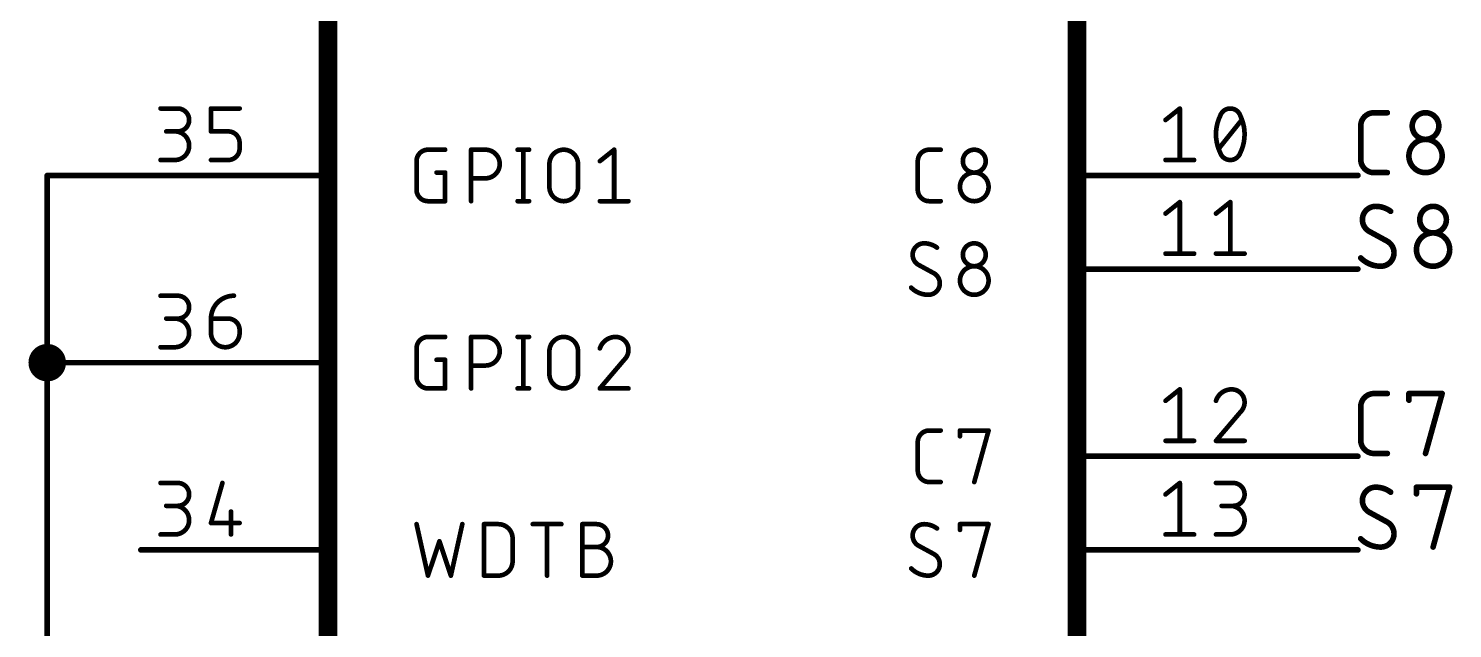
# Model space of a CAD drawing. Extents: x -75 to 101, y 0 to 115.
# Drawn here: x 60.45 to 99.09, y 58.83 to 75.11 of the extents above; entities that cross this region are included whole.
import ezdxf

# ---------------------------------------------------------------- set-up
doc = ezdxf.new("R2010")
doc.units = 0
for name, color, linetype in [('91', 122, 'CONTINUOUS'), ('94', 12, 'CONTINUOUS'), ('95', 251, 'CONTINUOUS')]:
    doc.layers.add(name, color=color, linetype=linetype)

msp = doc.modelspace()

# ---------------------------------------------------------------- linework, layer by layer
at = {"layer": '91', "const_width": 0.1524}
for points in [[(60.96, 66.04), (60.96, 71.12)], [(60.96, 71.12), (63.5, 71.12)], [(93.98, 71.12), (96.52, 71.12)], [(93.98, 68.58), (96.52, 68.58)], [(60.96, 55.88), (60.96, 66.04)], [(63.5, 66.04), (60.96, 66.04)], [(93.98, 63.5), (96.52, 63.5)], [(93.98, 60.96), (96.52, 60.96)]]:
    msp.add_lwpolyline(points, dxfattribs=at)
at = {"layer": '91'}
for points, const_width in [([(60.9981, 71.12, 1), (60.9219, 71.12)], 0.0762), ([(60.96, 71.1581, 1), (60.96, 71.0819)], 0.0762), ([(63.5, 71.0819, 1), (63.5, 71.1581)], 0.0762), ([(93.98, 71.1581, 1), (93.98, 71.0819)], 0.0762), ([(96.52, 71.0819, 1), (96.52, 71.1581)], 0.0762), ([(93.98, 68.6181, 1), (93.98, 68.5419)], 0.0762), ([(96.52, 68.5419, 1), (96.52, 68.6181)], 0.0762), ([(60.96, 65.786, 1), (60.96, 66.294, 1), (60.96, 65.786)], 0.508), ([(60.9981, 66.04, 1), (60.9219, 66.04)], 0.0762), ([(60.96, 66.0781, 1), (60.96, 66.0019)], 0.0762), ([(60.9219, 66.04, 1), (60.9981, 66.04)], 0.0762), ([(63.5, 66.0019, 1), (63.5, 66.0781)], 0.0762), ([(93.98, 63.5381, 1), (93.98, 63.4619)], 0.0762), ([(96.52, 63.4619, 1), (96.52, 63.5381)], 0.0762), ([(93.98, 60.9981, 1), (93.98, 60.9219)], 0.0762), ([(96.52, 60.9219, 1), (96.52, 60.9981)], 0.0762)]:
    msp.add_lwpolyline(points, format="xyb", dxfattribs=dict(at, const_width=const_width))
at = {"layer": '94'}
for points, const_width in [([(68.58, 7.62), (68.58, 104.14)], 0.508), ([(88.9, 104.14), (88.9, 7.62)], 0.508), ([(63.5, 71.12), (68.58, 71.12)], 0.1524), ([(93.98, 71.12), (88.9, 71.12)], 0.1524), ([(93.98, 68.58), (88.9, 68.58)], 0.1524), ([(63.5, 66.04), (68.58, 66.04)], 0.1524), ([(93.98, 63.5), (88.9, 63.5)], 0.1524), ([(63.5, 60.96), (68.58, 60.96)], 0.1524), ([(93.98, 60.96), (88.9, 60.96)], 0.1524)]:
    msp.add_lwpolyline(points, dxfattribs=dict(at, const_width=const_width))
at = {"layer": '94', "const_width": 0.0762}
for points in [[(63.5, 71.1581, 1), (63.5, 71.0819)], [(68.58, 71.0819, 1), (68.58, 71.1581)], [(88.9, 71.1581, 1), (88.9, 71.0819)], [(93.98, 71.0819, 1), (93.98, 71.1581)], [(88.9, 68.6181, 1), (88.9, 68.5419)], [(93.98, 68.5419, 1), (93.98, 68.6181)], [(63.5, 66.0781, 1), (63.5, 66.0019)], [(68.58, 66.0019, 1), (68.58, 66.0781)], [(88.9, 63.5381, 1), (88.9, 63.4619)], [(93.98, 63.4619, 1), (93.98, 63.5381)], [(63.5, 60.9981, 1), (63.5, 60.9219)], [(68.58, 60.9219, 1), (68.58, 60.9981)], [(88.9, 60.9981, 1), (88.9, 60.9219)], [(93.98, 60.9219, 1), (93.98, 60.9981)]]:
    msp.add_lwpolyline(points, format="xyb", dxfattribs=at)
at = {"layer": '95'}
for points, const_width in [([(64.0347, 72.9679, 1), (64.0347, 72.9044)], 0.0635), ([(64.5004, 72.9679, 1), (64.5004, 72.9044)], 0.0635), ([(64.5004, 72.3152, 1), (64.5004, 72.9361)], 0.127), ([(64.5004, 72.9044, 1), (64.5004, 72.9679)], 0.0635), ([(65.4353, 72.9361, 1), (65.3718, 72.9361)], 0.0635), ([(65.4036, 72.9679, 1), (65.4036, 72.9044)], 0.0635), ([(66.1797, 72.9044, 1), (66.1797, 72.9679)], 0.0635), ([(91.2805, 72.6504, 1), (91.3201, 72.6009)], 0.0635), ([(91.7201, 72.9361, 1), (91.6566, 72.9361)], 0.0635), ([(91.7082, 72.9113, 1), (91.6685, 72.9609)], 0.0635), ([(92.7856, 72.7421, 0.1139), (92.6692, 72.2376)], 0.127), ([(92.7555, 72.7524, 1), (92.8156, 72.7318)], 0.0635), ([(93.0572, 72.9361, 0.3205), (92.7856, 72.7421)], 0.127), ([(92.8141, 72.7282, 1), (92.757, 72.756)], 0.0635), ([(93.3288, 72.7421, 0.3205), (93.0572, 72.9361)], 0.127), ([(93.0572, 72.9678, 1), (93.0572, 72.9044)], 0.0635), ([(93.0572, 72.9044, 1), (93.0572, 72.9678)], 0.0635), ([(93.4453, 72.2376, 0.1139), (93.3288, 72.7421)], 0.127), ([(93.3574, 72.756, 1), (93.3003, 72.7282)], 0.0635), ([(93.2988, 72.7318, 1), (93.3589, 72.7524)], 0.0635), ([(93.3924, 72.6058, 1), (93.3429, 72.6455)], 0.0635), ([(96.9574, 72.8218, 0.4142), (96.5962, 72.4606)], 0.1524), ([(96.9574, 72.8599, 1), (96.9574, 72.7837)], 0.0762), ([(96.9574, 72.7837, 1), (96.9574, 72.8599)], 0.0762), ([(97.3187, 72.7837, 1), (97.3187, 72.8599)], 0.0762), ([(98.7155, 72.4606, 1), (97.9931, 72.4606)], 0.1524), ([(64.19, 72.347, 1), (64.19, 72.2835)], 0.0635), ([(64.4228, 71.5391, 1), (64.4228, 72.3152)], 0.127), ([(64.4228, 72.347, 1), (64.4228, 72.2835)], 0.0635), ([(64.5004, 72.347, 1), (64.5004, 72.2835)], 0.0635), ([(64.5004, 72.2835, 1), (64.5004, 72.347)], 0.0635), ([(65.3718, 72.3152, 1), (65.4353, 72.3152)], 0.0635), ([(65.4036, 72.347, 1), (65.4036, 72.2835)], 0.0635), ([(66.1797, 72.0048, 0.4142), (65.8693, 72.3152)], 0.127), ([(65.8693, 72.347, 1), (65.8693, 72.2835)], 0.0635), ([(65.8693, 72.2835, 1), (65.8693, 72.347)], 0.0635), ([(92.7009, 72.2376, 1), (92.6374, 72.2376)], 0.0635), ([(92.6374, 72.2376, 1), (92.7009, 72.2376)], 0.0635), ([(92.6692, 72.2376, 0.1139), (92.7856, 71.7331)], 0.127), ([(93.3288, 71.7331, 0.1139), (93.4453, 72.2376)], 0.127), ([(93.477, 72.2376, 1), (93.4135, 72.2376)], 0.0635), ([(93.4135, 72.2376, 1), (93.477, 72.2376)], 0.0635), ([(96.6343, 72.4606, 1), (96.5581, 72.4606)], 0.0762), ([(96.5581, 72.4606, 1), (96.6343, 72.4606)], 0.0762), ([(97.9931, 72.4606, 1), (98.7156, 72.4606)], 0.1524), ([(98.0312, 72.4606, 1), (97.955, 72.4606)], 0.0762), ([(97.955, 72.4606, 1), (98.0312, 72.4606)], 0.0762), ([(98.6774, 72.4606, 1), (98.7536, 72.4606)], 0.0762), ([(98.7537, 72.4606, 1), (98.6775, 72.4606)], 0.0762), ([(65.8693, 71.5391, 0.4142), (66.1797, 71.8495)], 0.127), ([(66.2114, 72.0048, 1), (66.1479, 72.0048)], 0.0635), ([(66.1479, 72.0048, 1), (66.2114, 72.0048)], 0.0635), ([(66.2114, 71.8495, 1), (66.1479, 71.8495)], 0.0635), ([(66.1479, 71.8495, 1), (66.2114, 71.8495)], 0.0635), ([(71.2907, 71.8185, 0.4142), (70.9803, 71.5081)], 0.127), ([(71.2907, 71.8503, 1), (71.2907, 71.7867)], 0.0635), ([(71.2907, 71.7868, 1), (71.2907, 71.8502)], 0.0635), ([(71.7564, 71.7867, 1), (71.7564, 71.8503)], 0.0635), ([(72.4609, 71.8503, 1), (72.4609, 71.7867)], 0.0635), ([(72.4926, 71.8185, 1), (72.4291, 71.8185)], 0.0635), ([(72.849, 71.8503, 1), (72.849, 71.7867)], 0.0635), ([(72.849, 71.0424, 1), (72.849, 71.8185)], 0.127), ([(72.849, 71.7867, 1), (72.849, 71.8503)], 0.0635), ([(73.7227, 71.8503, 1), (73.7227, 71.7867)], 0.0635), ([(73.9097, 71.8185, 1), (73.8462, 71.8185)], 0.0635), ([(74.0331, 71.7867, 1), (74.0331, 71.8503)], 0.0635), ([(75.3611, 71.4304, 1), (74.5849, 71.4304)], 0.127), ([(76.3736, 71.8185, 1), (76.3101, 71.8185)], 0.0635), ([(76.3617, 71.7937, 1), (76.322, 71.8433)], 0.0635), ([(84.8893, 71.8185, 0.4142), (84.5789, 71.5081)], 0.127), ([(84.8893, 71.8503, 1), (84.8893, 71.7867)], 0.0635), ([(84.8893, 71.7868, 1), (84.8893, 71.8502)], 0.0635), ([(85.1998, 71.7867, 1), (85.1998, 71.8503)], 0.0635), ([(86.4221, 71.5081, 1), (85.8012, 71.5081)], 0.127), ([(92.722, 71.8694, 1), (92.7716, 71.8297)], 0.0635), ([(98.8059, 71.6478, 1), (97.9028, 71.6478)], 0.1524), ([(64.0347, 71.5709, 1), (64.0347, 71.5074)], 0.0635), ([(64.4228, 71.5709, 1), (64.4228, 71.5074)], 0.0635), ([(64.4228, 71.5074, 1), (64.4228, 71.5709)], 0.0635), ([(65.4036, 71.5709, 1), (65.4036, 71.5074)], 0.0635), ([(65.8693, 71.5709, 1), (65.8693, 71.5074)], 0.0635), ([(65.8693, 71.5074, 1), (65.8693, 71.5709)], 0.0635), ([(71.0121, 71.5081, 1), (70.9485, 71.5081)], 0.0635), ([(70.9485, 71.5081, 1), (71.0121, 71.5081)], 0.0635), ([(74.6167, 71.4304, 1), (74.5532, 71.4304)], 0.0635), ([(75.3928, 71.4304, 1), (75.3293, 71.4304)], 0.0635), ([(75.934, 71.5328, 1), (75.9736, 71.4833)], 0.0635), ([(84.6106, 71.5081, 1), (84.5471, 71.5081)], 0.0635), ([(84.5471, 71.5081, 1), (84.6106, 71.5081)], 0.0635), ([(85.8012, 71.5081, 1), (86.4221, 71.5081)], 0.127), ([(85.8329, 71.5081, 1), (85.7694, 71.5081)], 0.0635), ([(85.7695, 71.5081, 1), (85.833, 71.5081)], 0.0635), ([(86.4538, 71.5081, 1), (86.3903, 71.5081)], 0.0635), ([(86.3903, 71.5081, 1), (86.4538, 71.5081)], 0.0635), ([(91.3003, 71.5709, 1), (91.3003, 71.5074)], 0.0635), ([(91.6566, 71.5391, 1), (91.7201, 71.5391)], 0.0635), ([(92.0764, 71.5074, 1), (92.0764, 71.5709)], 0.0635), ([(92.8156, 71.7434, 1), (92.7555, 71.7228)], 0.0635), ([(92.7856, 71.7331, 0.3205), (93.0572, 71.5391)], 0.127), ([(92.757, 71.7192, 1), (92.8141, 71.747)], 0.0635), ([(93.0572, 71.5391, 0.3205), (93.3288, 71.7331)], 0.127), ([(93.0572, 71.5708, 1), (93.0572, 71.5074)], 0.0635), ([(93.0572, 71.5074, 1), (93.0572, 71.5708)], 0.0635), ([(93.3003, 71.747, 1), (93.3574, 71.7192)], 0.0635), ([(93.3589, 71.7228, 1), (93.2988, 71.7434)], 0.0635), ([(96.5962, 71.5574, 0.4142), (96.9574, 71.1962)], 0.1524), ([(96.6343, 71.5574, 1), (96.5581, 71.5574)], 0.0762), ([(96.5581, 71.5574, 1), (96.6343, 71.5574)], 0.0762), ([(97.9027, 71.6478, 1), (98.8059, 71.6478)], 0.1524), ([(97.9408, 71.6478, 1), (97.8646, 71.6478)], 0.0762), ([(97.8647, 71.6478, 1), (97.9409, 71.6478)], 0.0762), ([(98.844, 71.6478, 1), (98.7678, 71.6478)], 0.0762), ([(98.7678, 71.6478, 1), (98.844, 71.6478)], 0.0762), ([(71.5236, 71.2294, 1), (71.5236, 71.1659)], 0.0635), ([(71.7882, 71.1976, 1), (71.7247, 71.1976)], 0.0635), ([(71.7564, 71.1659, 1), (71.7564, 71.2294)], 0.0635), ([(72.4609, 71.0741, 1), (72.4609, 71.0106)], 0.0635), ([(72.849, 71.0741, 1), (72.849, 71.0106)], 0.0635), ([(72.849, 71.0106, 1), (72.849, 71.0741)], 0.0635), ([(74.5532, 71.4304, 1), (74.6167, 71.4304)], 0.0635), ([(75.3293, 71.4304, 1), (75.3928, 71.4304)], 0.0635), ([(86.4997, 70.8096, 1), (85.7236, 70.8096)], 0.127), ([(96.9574, 71.2343, 1), (96.9574, 71.1581)], 0.0762), ([(96.9574, 71.1581, 1), (96.9574, 71.2343)], 0.0762), ([(97.3187, 71.1581, 1), (97.3187, 71.2343)], 0.0762), ([(71.0121, 70.7319, 1), (70.9485, 70.7319)], 0.0635), ([(70.9485, 70.7319, 1), (71.0121, 70.7319)], 0.0635), ([(70.9803, 70.7319, 0.4142), (71.2907, 70.4215)], 0.127), ([(74.5849, 70.8096, 1), (75.3611, 70.8096)], 0.127), ([(74.6167, 70.8096, 1), (74.5532, 70.8096)], 0.0635), ([(74.5532, 70.8096, 1), (74.6167, 70.8096)], 0.0635), ([(75.3928, 70.8096, 1), (75.3293, 70.8096)], 0.0635), ([(75.3293, 70.8096, 1), (75.3928, 70.8096)], 0.0635), ([(84.6106, 70.7319, 1), (84.5471, 70.7319)], 0.0635), ([(84.5471, 70.7319, 1), (84.6106, 70.7319)], 0.0635), ([(84.5789, 70.7319, 0.4142), (84.8893, 70.4215)], 0.127), ([(85.7553, 70.8096, 1), (85.6918, 70.8096)], 0.0635), ([(85.6918, 70.8096, 1), (85.7553, 70.8096)], 0.0635), ([(85.7236, 70.8096, 1), (86.4997, 70.8096)], 0.127), ([(86.4679, 70.8096, 1), (86.5314, 70.8096)], 0.0635), ([(86.5315, 70.8096, 1), (86.468, 70.8096)], 0.0635), ([(71.2907, 70.4533, 1), (71.2907, 70.3898)], 0.0635), ([(71.2907, 70.3898, 1), (71.2907, 70.4533)], 0.0635), ([(71.7247, 70.4215, 1), (71.7882, 70.4215)], 0.0635), ([(71.7564, 70.3898, 1), (71.7564, 70.4533)], 0.0635), ([(72.4291, 70.4215, 1), (72.4926, 70.4215)], 0.0635), ([(73.7227, 70.4533, 1), (73.7227, 70.3898)], 0.0635), ([(73.8462, 70.4215, 1), (73.9097, 70.4215)], 0.0635), ([(74.0331, 70.3898, 1), (74.0331, 70.4533)], 0.0635), ([(75.9538, 70.4533, 1), (75.9538, 70.3898)], 0.0635), ([(76.3101, 70.4215, 1), (76.3736, 70.4215)], 0.0635), ([(76.7299, 70.3898, 1), (76.7299, 70.4533)], 0.0635), ([(84.8893, 70.4533, 1), (84.8893, 70.3898)], 0.0635), ([(84.8893, 70.3898, 1), (84.8893, 70.4533)], 0.0635), ([(85.1998, 70.3898, 1), (85.1998, 70.4533)], 0.0635), ([(91.7201, 70.3961, 1), (91.6566, 70.3961)], 0.0635), ([(91.7082, 70.3713, 1), (91.6685, 70.4209)], 0.0635), ([(93.089, 70.3961, 1), (93.0255, 70.3961)], 0.0635), ([(93.077, 70.3713, 1), (93.0374, 70.4209)], 0.0635), ([(97.0026, 70.2818, 0.4142), (96.6414, 69.9206)], 0.1524), ([(97.409, 70.1463, 0.1623), (97.0026, 70.2818)], 0.1524), ([(97.0026, 70.3199, 1), (97.0026, 70.2437)], 0.0762), ([(97.0026, 70.2437, 1), (97.0026, 70.3199)], 0.0762), ([(98.92, 69.9206, 1), (98.1975, 69.9206)], 0.1524), ([(91.2805, 70.1104, 1), (91.3201, 70.0609)], 0.0635), ([(92.6493, 70.1104, 1), (92.689, 70.0609)], 0.0635), ([(96.6414, 69.9206, 0.2656), (96.822, 69.6045)], 0.1524), ([(96.6795, 69.9206, 1), (96.6033, 69.9206)], 0.0762), ([(96.6033, 69.9206, 1), (96.6795, 69.9206)], 0.0762), ([(97.3861, 70.1159, 1), (97.4319, 70.1768)], 0.0762), ([(98.1975, 69.9206, 1), (98.92, 69.9206)], 0.1524), ([(98.2356, 69.9206, 1), (98.1594, 69.9206)], 0.0762), ([(98.1594, 69.9206, 1), (98.2356, 69.9206)], 0.0762), ([(98.9581, 69.9206, 1), (98.8819, 69.9206)], 0.0762), ([(98.8819, 69.9206, 1), (98.9581, 69.9206)], 0.0762), ([(96.8402, 69.6379, 1), (96.8037, 69.571)], 0.0762), ([(96.8026, 69.5716, 1), (96.8413, 69.6373)], 0.0762), ([(99.0103, 69.1078, 1), (98.1072, 69.1078)], 0.1524), ([(84.7496, 69.2785, 0.4142), (84.4392, 68.9681)], 0.127), ([(85.0989, 69.1621, 0.1623), (84.7496, 69.2785)], 0.127), ([(84.7496, 69.3102, 1), (84.7496, 69.2468)], 0.0635), ([(84.7496, 69.2467, 1), (84.7496, 69.3102)], 0.0635), ([(85.0798, 69.1367, 1), (85.1179, 69.1875)], 0.0635), ([(86.4221, 68.9681, 1), (85.8012, 68.9681)], 0.127), ([(97.338, 69.3664, 1), (97.2993, 69.3007)], 0.0762), ([(97.4993, 69.0174, 0.2656), (97.3187, 69.3335)], 0.1524), ([(97.3004, 69.3001, 1), (97.3369, 69.367)], 0.0762), ([(98.1072, 69.1078, 1), (99.0103, 69.1078)], 0.1524), ([(98.1453, 69.1078, 1), (98.0691, 69.1078)], 0.0762), ([(99.0484, 69.1078, 1), (98.9722, 69.1078)], 0.0762), ([(84.4709, 68.9681, 1), (84.4074, 68.9681)], 0.0635), ([(84.4074, 68.9681, 1), (84.4709, 68.9681)], 0.0635), ([(84.4392, 68.9681, 0.2656), (84.5944, 68.6964)], 0.127), ([(85.8012, 68.9681, 1), (86.4221, 68.9681)], 0.127), ([(85.8329, 68.9681, 1), (85.7694, 68.9681)], 0.0635), ([(85.7695, 68.9681, 1), (85.833, 68.9681)], 0.0635), ([(86.4538, 68.9681, 1), (86.3903, 68.9681)], 0.0635), ([(86.3903, 68.9681, 1), (86.4538, 68.9681)], 0.0635), ([(91.3003, 69.0309, 1), (91.3003, 68.9673)], 0.0635), ([(91.6566, 68.9991, 1), (91.7201, 68.9991)], 0.0635), ([(92.0764, 68.9673, 1), (92.0764, 69.0309)], 0.0635), ([(92.6692, 69.0309, 1), (92.6692, 68.9673)], 0.0635), ([(93.0255, 68.9991, 1), (93.089, 68.9991)], 0.0635), ([(93.4453, 68.9673, 1), (93.4453, 69.0309)], 0.0635), ([(96.5962, 68.882, 0.2), (97.1381, 68.6562)], 0.1524), ([(96.6233, 68.9088, 1), (96.5691, 68.8551)], 0.0762), ([(97.1381, 68.6562, 0.4142), (97.4993, 69.0174)], 0.1524), ([(97.5374, 69.0174, 1), (97.4612, 69.0174)], 0.0762), ([(97.4612, 69.0174, 1), (97.5374, 69.0174)], 0.0762), ([(98.0691, 69.1078, 1), (98.1453, 69.1078)], 0.0762), ([(98.9722, 69.1078, 1), (99.0484, 69.1078)], 0.0762), ([(84.6096, 68.7243, 1), (84.5792, 68.6685)], 0.0635), ([(84.5783, 68.6691, 1), (84.6105, 68.7238)], 0.0635), ([(85.0374, 68.4909, 1), (85.0051, 68.4362)], 0.0635), ([(85.1765, 68.1919, 0.2656), (85.0213, 68.4636)], 0.127), ([(85.006, 68.4357, 1), (85.0365, 68.4915)], 0.0635), ([(86.4997, 68.2696, 1), (85.7236, 68.2696)], 0.127), ([(97.1381, 68.6943, 1), (97.1381, 68.6181)], 0.0762), ([(97.1381, 68.6181, 1), (97.1381, 68.6943)], 0.0762), ([(84.4004, 68.0755, 0.2), (84.866, 67.8815)], 0.127), ([(84.4229, 68.0979, 1), (84.3778, 68.0532)], 0.0635), ([(84.866, 67.8815, 0.4142), (85.1765, 68.1919)], 0.127), ([(85.2082, 68.1919, 1), (85.1447, 68.1919)], 0.0635), ([(85.1447, 68.1919, 1), (85.2082, 68.1919)], 0.0635), ([(85.7553, 68.2696, 1), (85.6918, 68.2696)], 0.0635), ([(85.6918, 68.2696, 1), (85.7553, 68.2696)], 0.0635), ([(85.7236, 68.2696, 1), (86.4997, 68.2696)], 0.127), ([(86.4679, 68.2696, 1), (86.5314, 68.2696)], 0.0635), ([(86.5315, 68.2696, 1), (86.468, 68.2696)], 0.0635), ([(64.0347, 67.8879, 1), (64.0347, 67.8243)], 0.0635), ([(64.5004, 67.8879, 1), (64.5004, 67.8243)], 0.0635), ([(64.5004, 67.2352, 1), (64.5004, 67.8561)], 0.127), ([(64.5004, 67.8243, 1), (64.5004, 67.8879)], 0.0635), ([(66.0245, 67.8561, 0.4142), (65.4036, 67.2352)], 0.127), ([(66.0245, 67.8244, 1), (66.0245, 67.8878)], 0.0635), ([(84.866, 67.9133, 1), (84.866, 67.8498)], 0.0635), ([(84.866, 67.8498, 1), (84.866, 67.9132)], 0.0635), ([(64.19, 67.267, 1), (64.19, 67.2035)], 0.0635), ([(64.4228, 66.4591, 1), (64.4228, 67.2352)], 0.127), ([(64.4228, 67.267, 1), (64.4228, 67.2035)], 0.0635), ([(64.5004, 67.267, 1), (64.5004, 67.2035)], 0.0635), ([(64.5004, 67.2035, 1), (64.5004, 67.267)], 0.0635), ([(65.4353, 67.2352, 1), (65.3718, 67.2352)], 0.0635), ([(65.3718, 67.2352, 1), (65.4353, 67.2352)], 0.0635), ([(65.4036, 67.267, 1), (65.4036, 67.2035)], 0.0635), ([(66.1797, 66.9248, 0.4142), (65.8693, 67.2352)], 0.127), ([(65.8693, 67.267, 1), (65.8693, 67.2035)], 0.0635), ([(65.8693, 67.2035, 1), (65.8693, 67.267)], 0.0635), ([(65.4353, 66.8472, 1), (65.3718, 66.8472)], 0.0635), ([(65.3718, 66.8472, 1), (65.4353, 66.8472)], 0.0635), ([(65.4036, 66.8472, 1), (66.1797, 66.8472)], 0.127), ([(66.2114, 66.9248, 1), (66.1479, 66.9248)], 0.0635), ([(66.1479, 66.9248, 1), (66.2114, 66.9248)], 0.0635), ([(66.2114, 66.8472, 1), (66.1479, 66.8472)], 0.0635), ([(66.1479, 66.8472, 1), (66.2114, 66.8472)], 0.0635), ([(64.0347, 66.4909, 1), (64.0347, 66.4274)], 0.0635), ([(64.4228, 66.4909, 1), (64.4228, 66.4274)], 0.0635), ([(64.4228, 66.4274, 1), (64.4228, 66.4909)], 0.0635), ([(71.0121, 66.4281, 1), (70.9485, 66.4281)], 0.0635), ([(70.9485, 66.4281, 1), (71.0121, 66.4281)], 0.0635), ([(71.2907, 66.7385, 0.4142), (70.9803, 66.4281)], 0.127), ([(71.2907, 66.7703, 1), (71.2907, 66.7067)], 0.0635), ([(71.2907, 66.7068, 1), (71.2907, 66.7702)], 0.0635), ([(71.7564, 66.7067, 1), (71.7564, 66.7703)], 0.0635), ([(72.4609, 66.7703, 1), (72.4609, 66.7067)], 0.0635), ([(72.4926, 66.7385, 1), (72.4291, 66.7385)], 0.0635), ([(72.849, 66.7703, 1), (72.849, 66.7067)], 0.0635), ([(72.849, 65.9624, 1), (72.849, 66.7385)], 0.127), ([(72.849, 66.7067, 1), (72.849, 66.7703)], 0.0635), ([(73.7227, 66.7703, 1), (73.7227, 66.7067)], 0.0635), ([(73.9097, 66.7385, 1), (73.8462, 66.7385)], 0.0635), ([(74.0331, 66.7067, 1), (74.0331, 66.7703)], 0.0635), ([(75.3611, 66.3504, 1), (74.5849, 66.3504)], 0.127), ([(76.3807, 66.7385, 0.3252), (75.9538, 66.4281)], 0.127), ([(75.9236, 66.4378, 1), (75.984, 66.4183)], 0.0635), ([(76.3807, 66.7703, 1), (76.3807, 66.7067)], 0.0635), ([(76.7299, 66.3893, 0.4142), (76.3807, 66.7385)], 0.127), ([(76.3807, 66.7068, 1), (76.3807, 66.7702)], 0.0635), ([(76.6135, 66.1176, 0.2053), (76.7299, 66.3893)], 0.127), ([(76.7617, 66.3892, 1), (76.6982, 66.3893)], 0.0635), ([(71.5236, 66.1494, 1), (71.5236, 66.0859)], 0.0635), ([(71.7882, 66.1176, 1), (71.7247, 66.1176)], 0.0635), ([(71.7564, 66.0859, 1), (71.7564, 66.1494)], 0.0635), ([(74.6167, 66.3504, 1), (74.5532, 66.3504)], 0.0635), ([(74.5532, 66.3504, 1), (74.6167, 66.3504)], 0.0635), ([(75.3928, 66.3504, 1), (75.3293, 66.3504)], 0.0635), ([(75.3293, 66.3504, 1), (75.3928, 66.3504)], 0.0635), ([(76.5916, 66.1406, 1), (76.6354, 66.0946)], 0.0635), ([(76.6377, 66.097, 1), (76.5893, 66.1382)], 0.0635), ([(76.6982, 66.3893, 1), (76.7617, 66.3893)], 0.0635), ([(71.0121, 65.6519, 1), (70.9485, 65.6519)], 0.0635), ([(70.9485, 65.6519, 1), (71.0121, 65.6519)], 0.0635), ([(70.9803, 65.6519, 0.4142), (71.2907, 65.3415)], 0.127), ([(72.4609, 65.9941, 1), (72.4609, 65.9306)], 0.0635), ([(72.849, 65.9941, 1), (72.849, 65.9306)], 0.0635), ([(72.849, 65.9306, 1), (72.849, 65.9941)], 0.0635), ([(74.5849, 65.7296, 1), (75.3611, 65.7296)], 0.127), ([(74.6167, 65.7296, 1), (74.5532, 65.7296)], 0.0635), ([(74.5532, 65.7296, 1), (74.6167, 65.7296)], 0.0635), ([(75.3928, 65.7296, 1), (75.3293, 65.7296)], 0.0635), ([(75.3293, 65.7296, 1), (75.3928, 65.7296)], 0.0635), ([(71.2907, 65.3732, 1), (71.2907, 65.3097)], 0.0635), ([(71.2907, 65.3097, 1), (71.2907, 65.3732)], 0.0635), ([(71.7247, 65.3415, 1), (71.7882, 65.3415)], 0.0635), ([(71.7564, 65.3097, 1), (71.7564, 65.3732)], 0.0635), ([(72.4291, 65.3415, 1), (72.4926, 65.3415)], 0.0635), ([(73.7227, 65.3732, 1), (73.7227, 65.3097)], 0.0635), ([(73.8462, 65.3415, 1), (73.9097, 65.3415)], 0.0635), ([(74.0331, 65.3097, 1), (74.0331, 65.3732)], 0.0635), ([(75.9538, 65.3732, 1), (75.9538, 65.3097)], 0.0635), ([(75.9296, 65.3621, 1), (75.978, 65.3209)], 0.0635), ([(76.7299, 65.3097, 1), (76.7299, 65.3732)], 0.0635), ([(91.7201, 65.3161, 1), (91.6566, 65.3161)], 0.0635), ([(91.7082, 65.2913, 1), (91.6685, 65.3409)], 0.0635), ([(93.096, 65.3161, 0.3252), (92.6692, 65.0057)], 0.127), ([(93.4453, 64.9669, 0.4142), (93.096, 65.3161)], 0.127), ([(93.096, 65.3479, 1), (93.096, 65.2844)], 0.0635), ([(93.096, 65.2844, 1), (93.096, 65.3478)], 0.0635), ([(91.2805, 65.0304, 1), (91.3201, 64.9809)], 0.0635), ([(92.6389, 65.0154, 1), (92.6994, 64.9959)], 0.0635), ([(93.3288, 64.6952, 0.2053), (93.4453, 64.9669)], 0.127), ([(93.477, 64.9668, 1), (93.4135, 64.9669)], 0.0635), ([(93.4135, 64.9669, 1), (93.477, 64.9669)], 0.0635), ([(96.9574, 65.2018, 0.4142), (96.5962, 64.8406)], 0.1524), ([(96.6343, 64.8406, 1), (96.5581, 64.8406)], 0.0762), ([(96.9574, 65.2399, 1), (96.9574, 65.1637)], 0.0762), ([(96.9574, 65.1637, 1), (96.9574, 65.2399)], 0.0762), ([(97.3187, 65.1637, 1), (97.3187, 65.2399)], 0.0762), ([(97.9409, 65.2018, 1), (97.8647, 65.2018)], 0.0762), ([(97.9028, 65.2399, 1), (97.9028, 65.1637)], 0.0762), ([(97.8647, 65.0212, 1), (97.9409, 65.0212)], 0.0762), ([(98.8426, 65.1916, 1), (98.7691, 65.212)], 0.0762), ([(98.8059, 65.1637, 1), (98.8059, 65.2399)], 0.0762), ([(93.3069, 64.7182, 1), (93.3507, 64.6722)], 0.0635), ([(93.353, 64.6746, 1), (93.3047, 64.7158)], 0.0635), ([(96.5581, 64.8406, 1), (96.6343, 64.8406)], 0.0762), ([(84.8893, 64.1985, 0.4142), (84.5789, 63.8881)], 0.127), ([(84.8893, 64.2303, 1), (84.8893, 64.1668)], 0.0635), ([(84.8893, 64.1668, 1), (84.8893, 64.2302)], 0.0635), ([(85.1998, 64.1668, 1), (85.1998, 64.2303)], 0.0635), ([(85.7553, 64.1985, 1), (85.6918, 64.1985)], 0.0635), ([(85.7236, 64.2303, 1), (85.7236, 64.1668)], 0.0635), ([(86.5303, 64.19, 1), (86.4691, 64.207)], 0.0635), ([(86.4997, 64.1668, 1), (86.4997, 64.2303)], 0.0635), ([(84.6106, 63.8881, 1), (84.5471, 63.8881)], 0.0635), ([(84.5471, 63.8881, 1), (84.6106, 63.8881)], 0.0635), ([(85.6918, 64.0433, 1), (85.7553, 64.0433)], 0.0635), ([(91.3003, 63.9509, 1), (91.3003, 63.8873)], 0.0635), ([(91.6566, 63.9191, 1), (91.7201, 63.9191)], 0.0635), ([(92.0764, 63.8873, 1), (92.0764, 63.9509)], 0.0635), ([(92.6692, 63.9509, 1), (92.6692, 63.8873)], 0.0635), ([(92.645, 63.9397, 1), (92.6933, 63.8985)], 0.0635), ([(93.4453, 63.8873, 1), (93.4453, 63.9509)], 0.0635), ([(96.5962, 63.9374, 0.4142), (96.9574, 63.5762)], 0.1524), ([(96.6343, 63.9374, 1), (96.5581, 63.9374)], 0.0762), ([(96.5581, 63.9374, 1), (96.6343, 63.9374)], 0.0762), ([(96.9574, 63.6143, 1), (96.9574, 63.5381)], 0.0762), ([(96.9574, 63.5381, 1), (96.9574, 63.6143)], 0.0762), ([(97.3187, 63.5381, 1), (97.3187, 63.6143)], 0.0762), ([(98.3176, 63.5864, 1), (98.391, 63.566)], 0.0762), ([(84.6106, 63.1119, 1), (84.5471, 63.1119)], 0.0635), ([(84.5471, 63.1119, 1), (84.6106, 63.1119)], 0.0635), ([(84.5789, 63.1119, 0.4142), (84.8893, 62.8015)], 0.127), ([(64.0347, 62.8079, 1), (64.0347, 62.7443)], 0.0635), ([(64.5004, 62.1552, 1), (64.5004, 62.7761)], 0.127), ([(64.5004, 62.8079, 1), (64.5004, 62.7443)], 0.0635), ([(64.5004, 62.7443, 1), (64.5004, 62.8079)], 0.0635), ([(65.7446, 62.7674, 1), (65.6835, 62.7848)], 0.0635), ([(84.8893, 62.8333, 1), (84.8893, 62.7698)], 0.0635), ([(84.8893, 62.7698, 1), (84.8893, 62.8333)], 0.0635), ([(85.1998, 62.7698, 1), (85.1998, 62.8333)], 0.0635), ([(86.0811, 62.81, 1), (86.1422, 62.793)], 0.0635), ([(91.7201, 62.7761, 1), (91.6566, 62.7761)], 0.0635), ([(91.7082, 62.7513, 1), (91.6685, 62.8009)], 0.0635), ([(92.6692, 62.8079, 1), (92.6692, 62.7443)], 0.0635), ([(93.1348, 62.1552, 1), (93.1348, 62.7761)], 0.127), ([(93.1348, 62.8079, 1), (93.1348, 62.7443)], 0.0635), ([(93.1348, 62.7443, 1), (93.1348, 62.8079)], 0.0635), ([(97.0026, 62.6618, 0.4142), (96.6414, 62.3006)], 0.1524), ([(97.409, 62.5263, 0.1623), (97.0026, 62.6618)], 0.1524), ([(97.0026, 62.6999, 1), (97.0026, 62.6237)], 0.0762), ([(97.0026, 62.6237, 1), (97.0026, 62.6999)], 0.0762), ([(97.3861, 62.4959, 1), (97.4319, 62.5568)], 0.0762), ([(98.1453, 62.6618, 1), (98.0691, 62.6618)], 0.0762), ([(98.1072, 62.6999, 1), (98.1072, 62.6237)], 0.0762), ([(99.047, 62.6516, 1), (98.9736, 62.672)], 0.0762), ([(99.0103, 62.6237, 1), (99.0103, 62.6999)], 0.0762), ([(64.19, 62.187, 1), (64.19, 62.1235)], 0.0635), ([(64.4228, 62.187, 1), (64.4228, 62.1235)], 0.0635), ([(64.4228, 61.3791, 1), (64.4228, 62.1552)], 0.127), ([(64.5004, 62.187, 1), (64.5004, 62.1235)], 0.0635), ([(64.5004, 62.1235, 1), (64.5004, 62.187)], 0.0635), ([(91.2805, 62.4904, 1), (91.3201, 62.4409)], 0.0635), ([(92.8244, 62.187, 1), (92.8244, 62.1235)], 0.0635), ([(93.0572, 62.187, 1), (93.0572, 62.1235)], 0.0635), ([(93.0572, 61.3791, 1), (93.0572, 62.1552)], 0.127), ([(93.1348, 62.187, 1), (93.1348, 62.1235)], 0.0635), ([(93.1348, 62.1235, 1), (93.1348, 62.187)], 0.0635), ([(96.6414, 62.3006, 0.2656), (96.822, 61.9845)], 0.1524), ([(96.6795, 62.3006, 1), (96.6033, 62.3006)], 0.0762), ([(96.6033, 62.3006, 1), (96.6795, 62.3006)], 0.0762), ([(98.0691, 62.4812, 1), (98.1453, 62.4812)], 0.0762), ([(65.9786, 62, 1), (65.9151, 62)], 0.0635), ([(96.8402, 62.0179, 1), (96.8037, 61.951)], 0.0762), ([(96.8026, 61.9516, 1), (96.8413, 62.0173)], 0.0762), ([(64.0347, 61.4109, 1), (64.0347, 61.3473)], 0.0635), ([(64.4228, 61.4109, 1), (64.4228, 61.3473)], 0.0635), ([(64.4228, 61.3473, 1), (64.4228, 61.4109)], 0.0635), ([(65.4036, 61.7213, 1), (65.4036, 61.6578)], 0.0635), ([(65.3731, 61.6983, 1), (65.4341, 61.6808)], 0.0635), ([(66.1797, 61.6578, 1), (66.1797, 61.7213)], 0.0635), ([(71.0113, 61.6654, 1), (70.9493, 61.6516)], 0.0635), ([(72.2531, 61.6516, 1), (72.1911, 61.6654)], 0.0635), ([(72.8101, 61.6903, 1), (72.8101, 61.6268)], 0.0635), ([(72.8419, 61.6585, 1), (72.7784, 61.6585)], 0.0635), ([(73.1982, 61.6903, 1), (73.1982, 61.6268)], 0.0635), ([(73.5862, 61.2704, 0.4142), (73.1982, 61.6585)], 0.127), ([(73.1982, 61.6268, 1), (73.1982, 61.6903)], 0.0635), ([(74.1334, 61.6903, 1), (74.1334, 61.6268)], 0.0635), ([(74.5532, 61.6585, 1), (74.4897, 61.6585)], 0.0635), ([(74.9095, 61.6268, 1), (74.9095, 61.6903)], 0.0635), ([(75.4771, 61.6903, 1), (75.4771, 61.6268)], 0.0635), ([(75.5088, 61.6585, 1), (75.4453, 61.6585)], 0.0635), ([(75.8651, 61.6903, 1), (75.8651, 61.6268)], 0.0635), ([(75.8651, 61.0376, 1), (75.8651, 61.6585)], 0.127), ([(75.8651, 61.6268, 1), (75.8651, 61.6903)], 0.0635), ([(84.7496, 61.6585, 0.4142), (84.4392, 61.3481)], 0.127), ([(85.0989, 61.5421, 0.1623), (84.7496, 61.6585)], 0.127), ([(84.7496, 61.6902, 1), (84.7496, 61.6268)], 0.0635), ([(84.7496, 61.6267, 1), (84.7496, 61.6902)], 0.0635), ([(85.0798, 61.5167, 1), (85.1179, 61.5675)], 0.0635), ([(85.7553, 61.6585, 1), (85.6918, 61.6585)], 0.0635), ([(85.6918, 61.5033, 1), (85.7553, 61.5033)], 0.0635), ([(85.7236, 61.6903, 1), (85.7236, 61.6268)], 0.0635), ([(86.5303, 61.65, 1), (86.4691, 61.667)], 0.0635), ([(86.4997, 61.6268, 1), (86.4997, 61.6903)], 0.0635), ([(91.3003, 61.4109, 1), (91.3003, 61.3473)], 0.0635), ([(92.0764, 61.3473, 1), (92.0764, 61.4109)], 0.0635), ([(92.6692, 61.4109, 1), (92.6692, 61.3473)], 0.0635), ([(93.0572, 61.4109, 1), (93.0572, 61.3473)], 0.0635), ([(93.0572, 61.3473, 1), (93.0572, 61.4109)], 0.0635), ([(97.1381, 61.0362, 0.4142), (97.4993, 61.3974)], 0.1524), ([(97.338, 61.7464, 1), (97.2993, 61.6807)], 0.0762), ([(97.4993, 61.3974, 0.2656), (97.3187, 61.7135)], 0.1524), ([(97.3004, 61.6801, 1), (97.3369, 61.747)], 0.0762), ([(97.5374, 61.3974, 1), (97.4612, 61.3974)], 0.0762), ([(97.4612, 61.3974, 1), (97.5374, 61.3974)], 0.0762), ([(65.9151, 61.3791, 1), (65.9786, 61.3791)], 0.0635), ([(71.6313, 61.2029, 1), (71.5711, 61.1828)], 0.0635), ([(71.6313, 61.1828, 1), (71.5711, 61.2029)], 0.0635), ([(73.618, 61.2704, 1), (73.5545, 61.2704)], 0.0635), ([(73.5545, 61.2704, 1), (73.618, 61.2704)], 0.0635), ([(75.4771, 61.0694, 1), (75.4771, 61.0059)], 0.0635), ([(75.8651, 61.0694, 1), (75.8651, 61.0059)], 0.0635), ([(75.8651, 61.0694, 1), (75.8651, 61.0059)], 0.0635), ([(75.8651, 60.2615, 1), (75.8651, 61.0376)], 0.127), ([(75.8651, 61.0059, 1), (75.8651, 61.0694)], 0.0635), ([(84.4709, 61.3481, 1), (84.4074, 61.3481)], 0.0635), ([(84.4074, 61.3481, 1), (84.4709, 61.3481)], 0.0635), ([(84.4392, 61.3481, 0.2656), (84.5944, 61.0764)], 0.127), ([(84.6096, 61.1043, 1), (84.5792, 61.0485)], 0.0635), ([(84.5783, 61.0491, 1), (84.6105, 61.1038)], 0.0635), ([(91.6566, 61.3791, 1), (91.7201, 61.3791)], 0.0635), ([(96.5962, 61.262, 0.2), (97.1381, 61.0362)], 0.1524), ([(96.6233, 61.2888, 1), (96.5691, 61.2351)], 0.0762), ([(97.1381, 61.0743, 1), (97.1381, 60.9981)], 0.0762), ([(97.1381, 60.9981, 1), (97.1381, 61.0743)], 0.0762), ([(98.5221, 61.0464, 1), (98.5955, 61.026)], 0.0762), ([(73.1982, 60.2615, 0.4142), (73.5862, 60.6496)], 0.127), ([(73.618, 60.6496, 1), (73.5545, 60.6496)], 0.0635), ([(73.5545, 60.6496, 1), (73.618, 60.6496)], 0.0635), ([(85.0374, 60.8709, 1), (85.0051, 60.8162)], 0.0635), ([(85.1765, 60.5719, 0.2656), (85.0213, 60.8436)], 0.127), ([(85.006, 60.8157, 1), (85.0365, 60.8715)], 0.0635), ([(71.2606, 60.2715, 1), (71.3209, 60.2515)], 0.0635), ([(71.2597, 60.2546, 1), (71.3217, 60.2684)], 0.0635), ([(71.8806, 60.2684, 1), (71.9426, 60.2546)], 0.0635), ([(71.8815, 60.2515, 1), (71.9418, 60.2715)], 0.0635), ([(72.8101, 60.2933, 1), (72.8101, 60.2298)], 0.0635), ([(72.7784, 60.2615, 1), (72.8419, 60.2615)], 0.0635), ([(73.1982, 60.2932, 1), (73.1982, 60.2298)], 0.0635), ([(73.1982, 60.2298, 1), (73.1982, 60.2933)], 0.0635), ([(74.4897, 60.2615, 1), (74.5532, 60.2615)], 0.0635), ([(75.4771, 60.2933, 1), (75.4771, 60.2298)], 0.0635), ([(75.4453, 60.2615, 1), (75.5088, 60.2615)], 0.0635), ([(75.8651, 60.2932, 1), (75.8651, 60.2297)], 0.0635), ([(75.8651, 60.2298, 1), (75.8651, 60.2933)], 0.0635), ([(84.4004, 60.4555, 0.2), (84.866, 60.2615)], 0.127), ([(84.4229, 60.4779, 1), (84.3778, 60.4332)], 0.0635), ([(84.866, 60.2615, 0.4142), (85.1765, 60.5719)], 0.127), ([(84.866, 60.2933, 1), (84.866, 60.2298)], 0.0635), ([(84.866, 60.2298, 1), (84.866, 60.2932)], 0.0635), ([(85.2082, 60.5719, 1), (85.1447, 60.5719)], 0.0635), ([(85.1447, 60.5719, 1), (85.2082, 60.5719)], 0.0635), ([(86.0811, 60.27, 1), (86.1422, 60.253)], 0.0635)]:
    msp.add_lwpolyline(points, format="xyb", dxfattribs=dict(at, const_width=const_width))
for points, const_width in [([(64.0347, 72.9361), (64.5004, 72.9361)], 0.127), ([(65.4036, 72.3152), (65.4036, 72.9361)], 0.127), ([(65.4036, 72.9361), (66.1797, 72.9361)], 0.127), ([(91.3003, 72.6257), (91.6884, 72.9361)], 0.127), ([(91.6884, 72.9361), (91.6884, 71.5391)], 0.127), ([(92.7468, 71.8495), (93.3677, 72.6257)], 0.127), ([(96.9574, 72.8218), (97.3187, 72.8218)], 0.1524), ([(64.5004, 72.3152), (64.19, 72.3152)], 0.127), ([(65.8693, 72.3152), (65.4036, 72.3152)], 0.127), ([(96.5962, 71.5574), (96.5962, 72.4606)], 0.1524), ([(66.1797, 71.8495), (66.1797, 72.0048)], 0.127), ([(71.2907, 71.8185), (71.7564, 71.8185)], 0.127), ([(72.4609, 70.4215), (72.4609, 71.8185)], 0.127), ([(72.4609, 71.8185), (72.849, 71.8185)], 0.127), ([(73.7227, 71.8185), (74.0331, 71.8185)], 0.127), ([(73.8779, 71.8185), (73.8779, 70.4215)], 0.127), ([(75.9538, 71.5081), (76.3419, 71.8185)], 0.127), ([(76.3419, 71.8185), (76.3419, 70.4215)], 0.127), ([(84.8893, 71.8185), (85.1998, 71.8185)], 0.127), ([(64.0347, 71.5391), (64.4228, 71.5391)], 0.127), ([(65.4036, 71.5391), (65.8693, 71.5391)], 0.127), ([(70.9803, 70.7319), (70.9803, 71.5081)], 0.127), ([(74.5849, 70.8096), (74.5849, 71.4304)], 0.127), ([(75.3611, 71.4304), (75.3611, 70.8096)], 0.127), ([(84.5789, 70.7319), (84.5789, 71.5081)], 0.127), ([(91.3003, 71.5391), (92.0764, 71.5391)], 0.127), ([(71.5236, 71.1976), (71.7564, 71.1976)], 0.127), ([(71.7564, 71.1976), (71.7564, 70.4215)], 0.127), ([(72.849, 71.0424), (72.4609, 71.0424)], 0.127), ([(97.3187, 71.1962), (96.9574, 71.1962)], 0.1524), ([(71.7564, 70.4215), (71.2907, 70.4215)], 0.127), ([(73.7227, 70.4215), (74.0331, 70.4215)], 0.127), ([(75.9538, 70.4215), (76.7299, 70.4215)], 0.127), ([(85.1998, 70.4215), (84.8893, 70.4215)], 0.127), ([(91.3003, 70.0857), (91.6884, 70.3961)], 0.127), ([(91.6884, 70.3961), (91.6884, 68.9991)], 0.127), ([(92.6692, 70.0857), (93.0572, 70.3961)], 0.127), ([(93.0572, 70.3961), (93.0572, 68.9991)], 0.127), ([(97.3187, 69.3335), (96.822, 69.6045)], 0.1524), ([(91.3003, 68.9991), (92.0764, 68.9991)], 0.127), ([(92.6692, 68.9991), (93.4453, 68.9991)], 0.127), ([(85.0213, 68.4636), (84.5944, 68.6964)], 0.127), ([(64.0347, 67.8561), (64.5004, 67.8561)], 0.127), ([(64.5004, 67.2352), (64.19, 67.2352)], 0.127), ([(65.4036, 67.2352), (65.8693, 67.2352)], 0.127), ([(65.4036, 66.8472), (65.4036, 67.2352)], 0.127), ([(66.1797, 66.9248), (66.1797, 66.8472)], 0.127), ([(64.0347, 66.4591), (64.4228, 66.4591)], 0.127), ([(70.9803, 65.6519), (70.9803, 66.4281)], 0.127), ([(71.2907, 66.7385), (71.7564, 66.7385)], 0.127), ([(72.4609, 65.3415), (72.4609, 66.7385)], 0.127), ([(72.4609, 66.7385), (72.849, 66.7385)], 0.127), ([(73.7227, 66.7385), (74.0331, 66.7385)], 0.127), ([(73.8779, 66.7385), (73.8779, 65.3415)], 0.127), ([(71.5236, 66.1176), (71.7564, 66.1176)], 0.127), ([(71.7564, 66.1176), (71.7564, 65.3415)], 0.127), ([(74.5849, 65.7296), (74.5849, 66.3504)], 0.127), ([(75.3611, 66.3504), (75.3611, 65.7296)], 0.127), ([(76.6135, 66.1176), (75.9538, 65.3415)], 0.127), ([(72.849, 65.9624), (72.4609, 65.9624)], 0.127), ([(71.7564, 65.3415), (71.2907, 65.3415)], 0.127), ([(73.7227, 65.3415), (74.0331, 65.3415)], 0.127), ([(75.9538, 65.3415), (76.7299, 65.3415)], 0.127), ([(91.3003, 65.0057), (91.6884, 65.3161)], 0.127), ([(91.6884, 65.3161), (91.6884, 63.9191)], 0.127), ([(96.5962, 63.9374), (96.5962, 64.8406)], 0.1524), ([(96.9574, 65.2018), (97.3187, 65.2018)], 0.1524), ([(97.9028, 65.0212), (97.9028, 65.2018)], 0.1524), ([(97.9028, 65.2018), (98.8059, 65.2018)], 0.1524), ([(98.8059, 65.2018), (98.3543, 63.5762)], 0.1524), ([(93.3288, 64.6952), (92.6692, 63.9191)], 0.127), ([(84.8893, 64.1985), (85.1998, 64.1985)], 0.127), ([(85.7236, 64.0433), (85.7236, 64.1985)], 0.127), ([(85.7236, 64.1985), (86.4997, 64.1985)], 0.127), ([(86.4997, 64.1985), (86.1116, 62.8015)], 0.127), ([(84.5789, 63.1119), (84.5789, 63.8881)], 0.127), ([(91.3003, 63.9191), (92.0764, 63.9191)], 0.127), ([(92.6692, 63.9191), (93.4453, 63.9191)], 0.127), ([(97.3187, 63.5762), (96.9574, 63.5762)], 0.1524), ([(64.0347, 62.7761), (64.5004, 62.7761)], 0.127), ([(65.714, 62.7761), (65.4036, 61.6895)], 0.127), ([(85.1998, 62.8015), (84.8893, 62.8015)], 0.127), ([(91.3003, 62.4657), (91.6884, 62.7761)], 0.127), ([(91.6884, 62.7761), (91.6884, 61.3791)], 0.127), ([(92.6692, 62.7761), (93.1348, 62.7761)], 0.127), ([(98.1072, 62.4812), (98.1072, 62.6618)], 0.1524), ([(98.1072, 62.6618), (99.0103, 62.6618)], 0.1524), ([(99.0103, 62.6618), (98.5588, 61.0362)], 0.1524), ([(64.5004, 62.1552), (64.19, 62.1552)], 0.127), ([(93.1348, 62.1552), (92.8244, 62.1552)], 0.127), ([(65.9469, 62), (65.9469, 61.3791)], 0.127), ([(97.3187, 61.7135), (96.822, 61.9845)], 0.1524), ([(64.0347, 61.3791), (64.4228, 61.3791)], 0.127), ([(65.4036, 61.6895), (66.1797, 61.6895)], 0.127), ([(70.9803, 61.6585), (71.2907, 60.2615)], 0.127), ([(71.9116, 60.2615), (72.2221, 61.6585)], 0.127), ([(72.8101, 60.2615), (72.8101, 61.6585)], 0.127), ([(72.8101, 61.6585), (73.1982, 61.6585)], 0.127), ([(74.1334, 61.6585), (74.9095, 61.6585)], 0.127), ([(74.5214, 60.2615), (74.5214, 61.6585)], 0.127), ([(75.4771, 60.2615), (75.4771, 61.6585)], 0.127), ([(75.4771, 61.6585), (75.8651, 61.6585)], 0.127), ([(85.7236, 61.5033), (85.7236, 61.6585)], 0.127), ([(85.7236, 61.6585), (86.4997, 61.6585)], 0.127), ([(86.4997, 61.6585), (86.1116, 60.2615)], 0.127), ([(91.3003, 61.3791), (92.0764, 61.3791)], 0.127), ([(92.6692, 61.3791), (93.0572, 61.3791)], 0.127), ([(71.2907, 60.2615), (71.6012, 61.1928)], 0.127), ([(71.6012, 61.1928), (71.9116, 60.2615)], 0.127), ([(73.5862, 61.2704), (73.5862, 60.6496)], 0.127), ([(75.4771, 61.0376), (75.8651, 61.0376)], 0.127), ([(85.0213, 60.8436), (84.5944, 61.0764)], 0.127), ([(73.1982, 60.2615), (72.8101, 60.2615)], 0.127), ([(75.8651, 60.2615), (75.4771, 60.2615)], 0.127)]:
    msp.add_lwpolyline(points, dxfattribs=dict(at, const_width=const_width))

doc.saveas('drawing.dxf')
